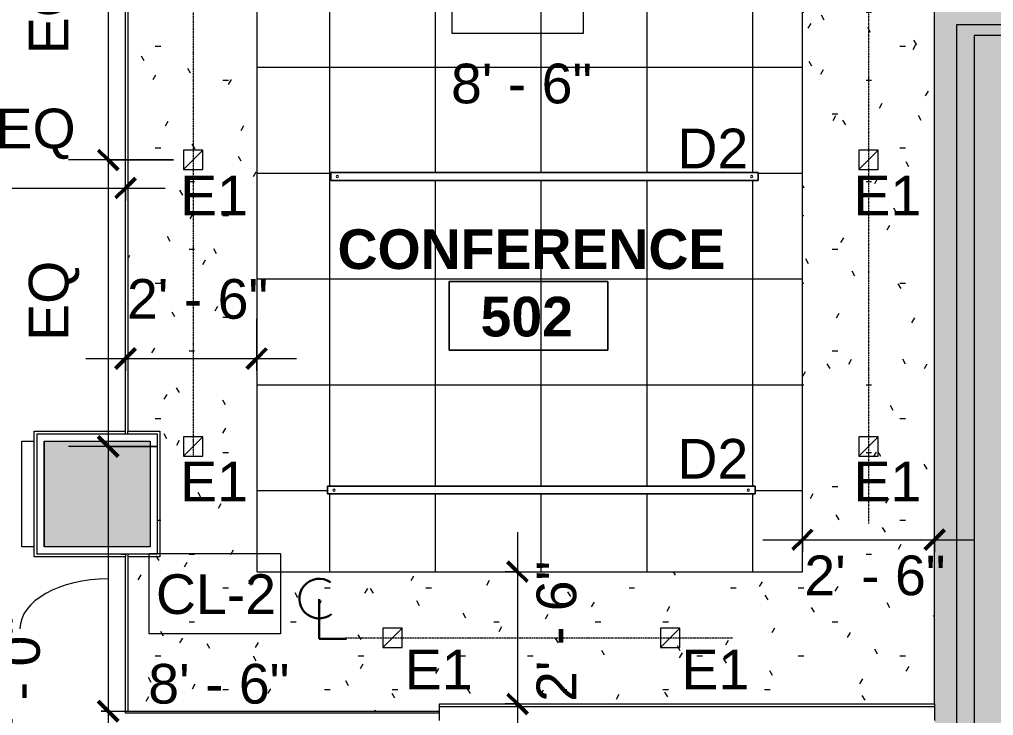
# Model space of a CAD drawing. Header units: inches. Extents: x 0 to 1865, y 0 to 1094.
# Drawn here: x 1428.4 to 1649.4, y 255.2 to 413.1 of the extents above; entities that cross this region are included whole.
import ezdxf

# ---------------------------------------------------------------- set-up
doc = ezdxf.new("R2010")
doc.units = ezdxf.units.IN
doc.header["$MEASUREMENT"] = 0
doc.linetypes.add('Center 1_16_', pattern=[0.15625, 0.0625, -0.03125, 0.03125, -0.03125])
for name, color, linetype, lineweight in [('_DEMISING WALLS', 7, 'Continuous', 9), ('A-ANNO-DIMS', 211, 'Continuous', 9), ('A-ANNO-DIMS-96', 211, 'Continuous', 9), ('A-ANNO-NOTE', 131, 'Continuous', 9), ('A-AREA-IDEN', 2, 'Continuous', 9), ('A-CLNG', 13, 'Continuous', 13), ('A-CLNG-IDEN', 151, 'Continuous', 9), ('A-CLNG-PATT', 13, 'Continuous', 13), ('A-DETL', 90, 'Continuous', 9), ('A-DETL-GENF', 92, 'Continuous', 9), ('A-WALL', 113, 'Continuous', 13), ('A-WALL-PATT', 111, 'Continuous', 13), ('B-CL', 7, 'Continuous', 9), ('E-LITE-EQPM', 33, 'Continuous', 9), ('E-LITE-EQPM-IDEN', 33, 'Continuous', 9), ('I-WALL', 2, 'Continuous', 13), ('S-COLS', 52, 'Continuous', 13), ('Victor Bldg - 5th Floor_LINK_dwg', 8, 'Continuous', 9)]:
    doc.layers.add(name, color=color, linetype=linetype, lineweight=lineweight)
doc.styles.add('Arial', font='arial.ttf', dxfattribs={"height": 9})
doc.styles.add('Swis721 Lt BT', font='swissl.ttf', dxfattribs={"height": 9})
doc.styles.add('Swis721 Lt BT_B', font='', dxfattribs={"height": 9})
doc.styles.get('Swis721 Lt BT_B').set_extended_font_data('Swis721 Lt BT', bold=True)
doc.dimstyles.new('OTJ_-_3_32__Linear__1_2__Tolerance', dxfattribs={"dimscale": 12, "dimtxt": 9.497835, "dimasz": 0.375, "dimexe": 0.75, "dimexo": 0.5, "dimgap": 0.5, "dimtad": 1, "dimdec": 1, "dimrnd": 0.5, "dimzin": 3, "dimdsep": 46, "dimlunit": 4, "dimtxsty": 'Swis721 Lt BT', "dimblk1": 'OBLIQUE', "dimblk2": 'OBLIQUE', "dimsah": 1, "dimcen": 0.09, "dimdle": 0.75, "dimazin": 0, "dimtfac": 1, "dimtdec": 4, "dimtix": 1, "dimtmove": 0, "dimatfit": 3, "dimfxl": 1, "dimtvp": 1, "dimfrac": 2, "dimtolj": 1, "dimtzin": 0, "dimarcsym": 2})
doc.dimstyles.new('OTJ_-_3_32__Linear__1_2__Tolerance_1', dxfattribs={"dimscale": 12, "dimtxt": 9.497835, "dimasz": 0.375, "dimexe": 0.75, "dimexo": 0.5, "dimgap": 0.5, "dimtad": 1, "dimdec": 1, "dimrnd": 0.5, "dimzin": 3, "dimdsep": 46, "dimlunit": 4, "dimtxsty": 'Swis721 Lt BT', "dimblk1": 'OBLIQUE', "dimblk2": 'OBLIQUE', "dimsah": 1, "dimcen": 0.09, "dimdle": 0.75, "dimazin": 0, "dimtfac": 1, "dimtdec": 4, "dimtix": 1, "dimtmove": 1, "dimatfit": 3, "dimfxl": 1, "dimtvp": 1, "dimfrac": 2, "dimtolj": 1, "dimtzin": 0, "dimarcsym": 2})
doc.dimstyles.new('OTJ_-_3_32__Linear__1_2__Tolerance_2', dxfattribs={"dimscale": 12, "dimtxt": 9.497835, "dimasz": 0.375, "dimexe": 0.75, "dimexo": 0.5, "dimgap": 0.5, "dimtad": 1, "dimdec": 1, "dimrnd": 0.5, "dimzin": 3, "dimdsep": 46, "dimlunit": 4, "dimtxsty": 'Swis721 Lt BT', "dimblk1": 'OBLIQUE', "dimblk2": 'OBLIQUE', "dimsah": 1, "dimcen": 0.09, "dimdle": 0.75, "dimazin": 0, "dimtfac": 1, "dimtdec": 4, "dimtix": 1, "dimtmove": 2, "dimatfit": 3, "dimfxl": 1, "dimtvp": 1, "dimfrac": 2, "dimtolj": 1, "dimtzin": 0, "dimarcsym": 2})
pattern_1 = [(0, (0, 0), (30.72, 7.68), [1.267, -21.773, 1.267, -21.773, -122.88]), (0, (0, 0), (30.72, 7.68), [-46.08, 1.267, -44.813, 1.267, -21.773, -53.76]), (0, (0, 0), (30.72, 7.68), [-115.2, 1.267, -14.093, 1.267, -37.133]), (120, (11.52, 3.84), (-22.011075, 22.7643), [1.267, -21.773, 1.267, -21.773, -122.88]), (120, (11.52, 3.84), (-22.011075, 22.7643), [-46.08, 1.267, -44.813, 1.267, -21.773, -53.76]), (120, (11.52, 3.84), (-22.011075, 22.7643), [-115.2, 1.267, -14.093, 1.267, -37.133]), (240, (15.36, 19.2), (-8.708925, -30.4443), [1.267, -21.773, 1.267, -21.773, -122.88]), (240, (15.36, 19.2), (-8.708925, -30.4443), [-46.08, 1.267, -44.813, 1.267, -21.773, -53.76]), (240, (15.36, 19.2), (-8.708925, -30.4443), [-115.2, 1.267, -14.093, 1.267, -37.133])]

# ---------------------------------------------------------------- blocks, each defined once
blk = doc.blocks.new('Concrete-Rectangular-Column - 24_ X 24_-6973359-REFLECTED CEILING PLAN')
at = {"layer": 'S-COLS', "lineweight": 9}
blk.add_hatch(color=7, dxfattribs=at).paths.add_polyline_path([(12, -12), (12, 12), (-12, 12), (-12, -12)], flags=0)
at = {"layer": 'S-COLS', "color": 8, "lineweight": 20}
for p, q in [((-12, 12), (12, 12)), ((-12, -12), (-12, 12)), ((12, 12), (12, -12)), ((12, -12), (-12, -12))]:
    blk.add_line(p, q, dxfattribs=at)
blk = doc.blocks.new('L-Pendant-Axis-Sculpt-Direct_Indirect - SCDI-F-8-4584194-REFLECTED CEILING PLAN')
at = {"layer": 'A-DETL-GENF'}
for p, q in [((-48.5, -0.875), (-48.5, 0.875)), ((-48.5, 0.875), (48.5, 0.875)), ((48.5, 0.875), (-48.5, 0.875)), ((-48.5, 0.875), (-48.5, -0.875)), ((48.5, 0.875), (48.5, -0.875)), ((48.5, -0.875), (48.5, 0.875)), ((48.5, -0.875), (-48.5, -0.875)), ((-48.5, -0.875), (48.5, -0.875))]:
    blk.add_line(p, q, dxfattribs=at)
for centre in [(-47, 0), (47, 0)]:
    blk.add_circle(centre, 0.25, dxfattribs=at)
blk = doc.blocks.new('L-Recessed Square Downlight - 4_-4552743-REFLECTED CEILING PLAN')
at = {"layer": 'E-LITE-EQPM'}
for p, q in [((-2.1875, -2.1875), (-2.1875, 2.1875)), ((-2.1875, 2.1875), (2.1875, 2.1875)), ((-2.1875, 2.1875), (2.1875, -2.1875)), ((2.1875, 2.1875), (2.1875, -2.1875)), ((2.1875, -2.1875), (-2.1875, -2.1875))]:
    blk.add_line(p, q, dxfattribs=at)
blk = doc.blocks.new('Victor Bldg - 5th Floor_LINK_dwg-6972324-REFLECTED CEILING PLAN')
at = {"layer": '_DEMISING WALLS', "flags": 128}
blk.add_lwpolyline([(1805.87, 653.43), (1805.87, 409.5), (1645, 409.5), (1645, 241.5)], dxfattribs=at)
at = {"layer": 'B-CL'}
blk.add_line((1429, 317.5), (1431.75, 317.5), dxfattribs=at)
at = {"layer": 'B-CL', "flags": 128}
blk.add_lwpolyline([(1431.75, 293.5), (1429, 293.5), (1429, 317.5)], dxfattribs=at)
blk = doc.blocks.new('Room Tag - Room Name and Number-3379422-REFLECTED CEILING PLAN')
at = {"layer": 'A-AREA-IDEN'}
for p, q in [((-0.1881, -0.1636), (-0.1881, -0.0018)), ((-0.1881, -0.0018), (0.1869, -0.0018)), ((0.1869, -0.0018), (-0.1881, -0.0018)), ((-0.1881, -0.0018), (-0.1881, -0.1636)), ((0.1869, -0.0018), (0.1869, -0.1636)), ((0.1869, -0.1636), (0.1869, -0.0018)), ((0.1869, -0.1636), (-0.1881, -0.1636)), ((-0.1881, -0.1636), (0.1869, -0.1636))]:
    blk.add_line(p, q, dxfattribs=at)
blk = doc.blocks.new('Centerline - Centerline-43150-REFLECTED CEILING PLAN')
at = {"layer": 'A-ANNO-NOTE', "lineweight": 30}
for p, q in [((0, 0.0259), (0, -0.0678)), ((0, -0.0678), (0.0642, -0.0678))]:
    blk.add_line(p, q, dxfattribs=at)
blk.add_arc((0, 0.0273), 0.0469, 55.7755, 308.0372, dxfattribs=at)
blk = doc.blocks.new('DIMBLOCK18-REFLECTED CEILING PLAN')
at = {"layer": 'A-ANNO-DIMS-96', "lineweight": 50}
for p, q in [((1448.57, 446.25), (1446.32, 448.5)), ((1448.57, 446.25), (1450.82, 444)), ((1448.57, 381.25), (1446.32, 383.5)), ((1448.57, 381.25), (1450.82, 379))]:
    blk.add_line(p, q, dxfattribs=at)
at = {"layer": 'A-ANNO-DIMS-96'}
for p, q in [((1463.41, 446.25), (1439.57, 446.25)), ((1448.57, 446.25), (1448.57, 381.25)), ((1448.57, 446.25), (1463.41, 446.25)), ((1463.41, 381.25), (1439.57, 381.25)), ((1448.57, 381.25), (1463.41, 381.25))]:
    blk.add_line(p, q, dxfattribs=at)
at = {"layer": 'A-ANNO-DIMS-96', "color": 0, "insert": (1430.55, 405.23), "char_height": 9, "width": 20.443, "attachment_point": 1, "rotation": 90, "line_spacing_factor": 1.005062, "style": 'Swis721 Lt BT'}
blk.add_mtext('EQ', dxfattribs=at)
blk = doc.blocks.new('_Oblique')
at = {"color": 0, "linetype": 'ByBlock', "lineweight": -2}
blk.add_line((-0.5, -0.5), (0.5, 0.5), dxfattribs=at)
blk = doc.blocks.new('DIMBLOCK19-REFLECTED CEILING PLAN')
at = {"layer": 'A-ANNO-DIMS-96', "lineweight": 50}
for p, q in [((1448.57, 381.25), (1446.32, 383.5)), ((1448.57, 381.25), (1450.82, 379)), ((1448.57, 316.25), (1446.32, 318.5)), ((1448.57, 316.25), (1450.82, 314))]:
    blk.add_line(p, q, dxfattribs=at)
at = {"layer": 'A-ANNO-DIMS-96'}
for p, q in [((1463.41, 381.25), (1439.57, 381.25)), ((1448.57, 381.25), (1448.57, 316.25)), ((1448.57, 381.25), (1463.41, 381.25)), ((1459.69, 316.25), (1439.57, 316.25)), ((1448.57, 316.25), (1459.69, 316.25))]:
    blk.add_line(p, q, dxfattribs=at)
at = {"layer": 'A-ANNO-DIMS-96', "color": 0, "insert": (1430.55, 340.23), "char_height": 9, "width": 20.443, "attachment_point": 1, "rotation": 90, "line_spacing_factor": 1.005062, "style": 'Swis721 Lt BT'}
blk.add_mtext('EQ', dxfattribs=at)
blk = doc.blocks.new('DIMBLOCK20-REFLECTED CEILING PLAN')
at = {"layer": 'A-ANNO-DIMS-96', "lineweight": 50}
for p, q in [((1448.57, 316.25), (1446.32, 318.5)), ((1448.57, 316.25), (1450.82, 314)), ((1448.57, 256.25), (1446.32, 258.5)), ((1448.57, 256.25), (1450.82, 254))]:
    blk.add_line(p, q, dxfattribs=at)
at = {"layer": 'A-ANNO-DIMS-96'}
for p, q in [((1459.69, 316.25), (1439.57, 316.25)), ((1448.57, 316.25), (1448.57, 247.25)), ((1448.57, 316.25), (1459.69, 316.25)), ((1447, 256.25), (1457.57, 256.25)), ((1448.57, 256.25), (1447, 256.25))]:
    blk.add_line(p, q, dxfattribs=at)
blk.add_ellipse((1448.57, 274.9), major_axis=(-20.04, 0), ratio=0.566355, start_param=4.712389, end_param=6.283185, dxfattribs=at)
at = {"layer": 'A-ANNO-DIMS-96', "color": 0, "insert": (1424.04, 245.8), "char_height": 9, "width": 34.9159, "attachment_point": 1, "rotation": 90, "line_spacing_factor": 1.005062, "style": 'Swis721 Lt BT'}
blk.add_mtext('5\' - 0"', dxfattribs=at)
blk = doc.blocks.new('DIMBLOCK25-REFLECTED CEILING PLAN')
at = {"layer": 'A-ANNO-DIMS-96'}
for p, q in [((1410.56, 372.06), (1410.56, 383.88)), ((1452.5, 372.06), (1452.5, 383.88)), ((1410.56, 374.88), (1461.5, 374.88)), ((1410.56, 374.88), (1410.56, 372.06)), ((1452.5, 374.88), (1452.5, 372.06))]:
    blk.add_line(p, q, dxfattribs=at)
at = {"layer": 'A-ANNO-DIMS-96', "lineweight": 50}
for p, q in [((1410.56, 374.88), (1412.81, 377.13)), ((1452.5, 374.88), (1454.75, 377.13)), ((1410.56, 374.88), (1408.31, 372.63)), ((1452.5, 374.88), (1450.25, 372.63))]:
    blk.add_line(p, q, dxfattribs=at)
at = {"layer": 'A-ANNO-DIMS-96', "color": 0, "insert": (1423.01, 392.89), "char_height": 9, "width": 20.443, "attachment_point": 1, "line_spacing_factor": 1.005062, "style": 'Swis721 Lt BT'}
blk.add_mtext('EQ', dxfattribs=at)
blk = doc.blocks.new('DIMBLOCK58-REFLECTED CEILING PLAN')
at = {"layer": 'A-ANNO-DIMS-96'}
for p, q in [((1606.06, 292.31), (1606.06, 304.13)), ((1636.06, 292.31), (1636.06, 304.13)), ((1597.06, 295.13), (1645.06, 295.13)), ((1606.06, 295.13), (1606.06, 292.31)), ((1636.06, 295.13), (1636.06, 292.31))]:
    blk.add_line(p, q, dxfattribs=at)
at = {"layer": 'A-ANNO-DIMS-96', "lineweight": 50}
for p, q in [((1606.06, 295.13), (1608.31, 297.38)), ((1636.06, 295.13), (1638.31, 297.38)), ((1606.06, 295.13), (1603.81, 292.88)), ((1636.06, 295.13), (1633.81, 292.88))]:
    blk.add_line(p, q, dxfattribs=at)
at = {"layer": 'A-ANNO-DIMS-96', "color": 0, "insert": (1606.51, 291.54), "char_height": 9, "width": 34.9159, "attachment_point": 1, "line_spacing_factor": 1.005062, "style": 'Swis721 Lt BT'}
blk.add_mtext('2\' - 6"', dxfattribs=at)
blk = doc.blocks.new('DIMBLOCK59-REFLECTED CEILING PLAN')
at = {"layer": 'A-ANNO-DIMS-96'}
for p, q in [((1541.42, 296.87), (1541.42, 248.87)), ((1538.6, 287.87), (1550.42, 287.87)), ((1541.42, 287.87), (1538.6, 287.87)), ((1538.6, 257.87), (1550.42, 257.87)), ((1541.42, 257.87), (1538.6, 257.87))]:
    blk.add_line(p, q, dxfattribs=at)
at = {"layer": 'A-ANNO-DIMS-96', "lineweight": 50}
for p, q in [((1541.42, 287.87), (1539.17, 290.12)), ((1541.42, 287.87), (1543.67, 285.62)), ((1541.42, 257.87), (1539.17, 260.12)), ((1541.42, 257.87), (1543.67, 255.62))]:
    blk.add_line(p, q, dxfattribs=at)
at = {"layer": 'A-ANNO-DIMS-96', "color": 0, "insert": (1545.75, 258.33), "char_height": 9, "width": 34.9159, "attachment_point": 1, "rotation": 90, "line_spacing_factor": 1.005062, "style": 'Swis721 Lt BT'}
blk.add_mtext('2\' - 6"', dxfattribs=at)
blk = doc.blocks.new('DIMBLOCK60-REFLECTED CEILING PLAN')
at = {"layer": 'A-ANNO-DIMS-96'}
for p, q in [((1452.5, 333.41), (1452.5, 345.23)), ((1482.25, 333.41), (1482.25, 345.23)), ((1443.5, 336.23), (1491.25, 336.23)), ((1452.5, 336.23), (1452.5, 333.41)), ((1482.25, 336.23), (1482.25, 333.41))]:
    blk.add_line(p, q, dxfattribs=at)
at = {"layer": 'A-ANNO-DIMS-96', "lineweight": 50}
for p, q in [((1452.5, 336.23), (1454.75, 338.48)), ((1482.25, 336.23), (1484.5, 338.48)), ((1452.5, 336.23), (1450.25, 333.98)), ((1482.25, 336.23), (1480, 333.98))]:
    blk.add_line(p, q, dxfattribs=at)
at = {"layer": 'A-ANNO-DIMS-96', "color": 0, "insert": (1452.83, 354.24), "char_height": 9, "width": 34.9159, "attachment_point": 1, "line_spacing_factor": 1.005062, "style": 'Swis721 Lt BT'}
blk.add_mtext('2\' - 6"', dxfattribs=at)

msp = doc.modelspace()

# ---------------------------------------------------------------- hatches: boundary and pattern name
at = {"layer": 'A-CLNG-PATT'}
h = msp.add_hatch(dxfattribs=at)
h.set_pattern_fill('FP_1', color=256, style=0, pattern_type=2)
h.set_pattern_definition(pattern_1)
h.paths.add_polyline_path([(1482.25, 256.25), (1523.75, 256.25), (1523.75, 257.87), (1636.06, 257.87), (1636.06, 570.87), (1476.13, 570.87), (1476.13, 572), (1453, 571.99), (1453, 319.75), (1460.31, 319.75), (1460.31, 291.25), (1453, 291.25), (1453, 256.25)], flags=0)
h.paths.add_polyline_path([(1606.06, 287.87), (1482.25, 287.87), (1482.25, 540.87), (1606.06, 540.87), (1606.06, 405.65)], flags=0)
h = msp.add_hatch(dxfattribs=at)
h.set_pattern_fill('FP_1', color=256, style=0, pattern_type=2)
h.set_pattern_definition(pattern_1)
h.paths.add_polyline_path([(1482.25, 256.25), (1523.75, 256.25), (1523.75, 257.87), (1636.06, 257.87), (1636.06, 570.87), (1476.13, 570.87), (1476.13, 572), (1453, 571.99), (1453, 319.75), (1460.31, 319.75), (1460.31, 291.25), (1453, 291.25), (1453, 256.25)], flags=0)
h.paths.add_polyline_path([(1606.06, 287.87), (1482.25, 287.87), (1482.25, 540.87), (1606.06, 540.87), (1606.06, 405.65)], flags=0)
h = msp.add_hatch(dxfattribs=at)
h.set_pattern_fill('FP_12', color=256, style=0, pattern_type=2)
h.set_pattern_definition([(270, (1546.812, 402.25), (-24, -1e-15), []), (180, (1546.812, 402.25), (3e-15, 24), [])])
h.paths.add_polyline_path([(1482.25, 287.87), (1606.06, 287.87), (1606.06, 540.87), (1482.25, 540.87), (1482.25, 336.83)], flags=0)
h.paths.add_polyline_path([(1513.52, 305.5), (1498.31, 305.5), (1498.31, 307.25), (1595.31, 307.25), (1595.31, 305.5)], flags=0)
h.paths.add_polyline_path([(1596.06, 376.62), (1499.06, 376.62), (1499.06, 378.37), (1596.06, 378.37)], flags=0)
h.paths.add_polyline_path([(1596.06, 449.5), (1499.06, 449.5), (1499.06, 451.25), (1596.06, 451.25)], flags=0)
h.paths.add_polyline_path([(1596.06, 521.5), (1499.06, 521.5), (1499.06, 523.25), (1596.06, 523.25)], flags=0)
at = {"layer": 'A-DETL-GENF'}
h = msp.add_hatch(color=254, dxfattribs=at)
h.paths.add_polyline_path([(1863, 15.5), (1864.71, 15.5), (1864.71, 749.5), (1858.12, 749.5), (1858.12, 714.25), (1802, 714.25), (1802, 677.43), (1813, 677.43), (1813, 653.43), (1802, 653.43), (1802, 411.93), (1641.06, 411.93), (1641.06, 27.5), (1819, 27.5), (1819, 41.5), (1843, 41.5), (1843, 27.5), (1863, 27.5)], flags=0)
h.paths.add_polyline_path([(1813, 293.5), (1789, 293.5), (1789, 317.5), (1813, 317.5)], flags=0)
h.paths.add_polyline_path([(1491.69, 813), (1491.69, 1093.8), (1321.5, 1093.8), (1321.5, 1013.5), (1323.88, 1013.5), (1323.89, 1014.25), (1325.38, 1014.25), (1325.38, 1012.62), (1325.88, 1012.62), (1325.88, 1011.12), (1325.38, 1011.12), (1325.38, 1008.5), (1361.63, 1008.5), (1361.63, 1011.12), (1361.13, 1011.12), (1361.13, 1012.62), (1361.63, 1012.62), (1361.63, 1014.25), (1363.13, 1014.25), (1363.13, 1013.5), (1381.5, 1013.5), (1381.5, 1064.75), (1383, 1064.75), (1383, 1064.41), (1391, 1064.41), (1391, 1039), (1407, 1039), (1407, 1034.5), (1464.5, 1034.5), (1464.5, 1037), (1485, 1037), (1485, 1064.41), (1491.5, 1064.41), (1491.5, 1001.5), (1485, 1001.5), (1485, 1029), (1464.5, 1029), (1464.5, 1030.5), (1407, 1030.5), (1407, 1027), (1391, 1027), (1391, 930.5), (1485, 930.5), (1485, 959.5), (1491.5, 959.5), (1491.5, 897.5), (1485, 897.5), (1485, 926.5), (1395, 926.5), (1395, 906.5), (1391, 906.5), (1391, 826.5), (1485, 826.5), (1485, 855.5), (1491.5, 855.5), (1491.5, 813)], flags=0)
h.paths.add_polyline_path([(1286.63, 813), (1286.63, 814.63), (1286.13, 814.63), (1286.13, 816.13), (1286.63, 816.13), (1286.63, 817.75), (1288.13, 817.75), (1288.13, 817), (1290.75, 817), (1290.75, 856.63), (1295.88, 856.63), (1295.88, 865.13), (1290.75, 865.13), (1290.75, 912.38), (1294.25, 912.38), (1294.25, 868.63), (1318, 868.63), (1318, 912.38), (1315.44, 912.38), (1315.44, 912.5), (993.06, 912.5), (993.06, 951.5), (990.43, 951.5), (990.43, 950.75), (988.93, 950.75), (988.93, 955.13), (988.43, 955.13), (988.43, 956.63), (988.93, 956.63), (988.93, 958.25), (990.43, 958.25), (990.43, 957.5), (993.06, 957.5), (993.06, 1017.06), (1016.5, 1017.06), (1016.5, 1037.5), (1036, 1037.5), (1036, 1093.8), (867.44, 1093.8), (867.44, 957.5), (951.18, 957.5), (951.2, 958.25), (952.68, 958.25), (952.68, 956.63), (953.18, 956.63), (953.18, 955.13), (952.68, 955.13), (952.68, 950.75), (951.18, 950.75), (951.18, 951.5), (833.56, 951.5), (833.56, 907.5), (848.81, 907.5), (848.81, 908.25), (850.31, 908.25), (850.31, 906.37), (850.81, 906.37), (850.81, 904.87), (850.31, 904.87), (850.31, 904), (886.56, 904), (886.56, 904.87), (886.06, 904.87), (886.06, 906.37), (886.56, 906.37), (886.56, 908.25), (888.06, 908.25), (888.06, 907.5), (902.81, 907.5), (902.81, 951.31), (907.31, 951.31), (907.31, 817.56), (1002.88, 817.56), (1002.88, 818.31), (1004.38, 818.31), (1004.38, 815.44), (1004.88, 815.44), (1004.88, 813.94), (1004.38, 813.94), (1004.38, 813), (1040.63, 813), (1040.63, 813.94), (1040.13, 813.94), (1040.13, 815.44), (1040.63, 815.44), (1040.63, 818.31), (1042.13, 818.27), (1042.13, 817.56), (1052, 817.56), (1052, 813.06), (1042.13, 813.06), (1042.13, 813), (1052.5, 813), (1052.5, 912.38), (1058.5, 912.38), (1058.5, 817), (1248.88, 817), (1248.89, 817.75), (1250.38, 817.75), (1250.38, 816.13), (1250.88, 816.13), (1250.88, 814.63), (1250.38, 814.63), (1250.38, 813), (1286.5, 813)], flags=0)
h.paths.add_polyline_path([(1488.5, 813), (1488.5, 814.5), (1488.25, 814.5), (1488.25, 813)], flags=0)
h.paths.add_polyline_path([(963.56, 813), (1002.88, 813), (1002.88, 813.06), (902.81, 813.06), (902.81, 813), (962.94, 813)], flags=0)
h.paths.add_polyline_path([(1633.75, 813.25), (1633.75, 814.5), (1633.5, 814.5), (1633.5, 813.25)], flags=0)
h.paths.add_polyline_path([(1295.88, 817), (1295.88, 853.13), (1294.25, 853.13), (1294.25, 817)], flags=0)
h.paths.add_polyline_path([(1303.1, 817), (1321.5, 817), (1321.5, 865.13), (1299.38, 865.13), (1299.38, 817)], flags=0)
h.paths.add_polyline_path([(1864.71, 817.75), (1864.71, 994.5), (1841.99, 994.5), (1841.99, 1002.5), (1843.49, 1002.5), (1843.49, 1093.8), (1737.13, 1093.8), (1737.13, 932.5), (1737.25, 932.5), (1737.25, 924.5), (1737.13, 924.5), (1737.13, 826.5), (1737.06, 826.5), (1737.06, 817.75), (1854.62, 817.75)], flags=0)
h.paths.add_polyline_path([(1710.5, 817.75), (1710.5, 826.5), (1730.63, 826.5), (1730.63, 924.5), (1710.5, 924.5), (1710.5, 926.5), (1657.5, 926.5), (1657.5, 924.5), (1637, 924.5), (1637, 897.5), (1630.5, 897.5), (1630.5, 855.5), (1637, 855.5), (1637, 826.5), (1657.5, 826.5), (1657.5, 817.75)], flags=0)
h.paths.add_polyline_path([(1321.44, 912.38), (1321.5, 912.38), (1321.5, 927.56), (1321.44, 927.56), (1321.44, 924.5)], flags=0)
h.paths.add_polyline_path([(1023.22, 916), (1023.22, 936.5), (1026.38, 936.5), (1026.38, 1013.5), (1016.5, 1013.5), (1016.5, 1013.56), (996.56, 1013.56), (996.56, 916)], flags=0)
h.paths.add_polyline_path([(1257.19, 924.5), (1315.44, 924.5), (1315.42, 924.56), (1257.19, 924.56), (1257.19, 956.69), (1213, 956.69), (1213, 924.5)], flags=0)
h.paths.add_polyline_path([(1047.22, 924.5), (1208, 924.5), (1208, 932.5), (1047.22, 932.5)], flags=0)
h.paths.add_polyline_path([(1291.79, 927.56), (1318, 927.56), (1318, 927.94), (1317.25, 927.96), (1317.25, 929.44), (1318.88, 929.44), (1318.88, 929.94), (1320.38, 929.94), (1320.38, 929.44), (1321.5, 929.44), (1321.5, 965.69), (1320.38, 965.69), (1320.38, 965.19), (1318.88, 965.19), (1318.88, 965.69), (1317.25, 965.69), (1317.25, 967.19), (1318, 967.19), (1318, 1004.12), (1261, 1004.12), (1261, 1009.12), (1318, 1009.12), (1318, 1066.12), (1042, 1066.12), (1042, 936.5), (1090, 936.5), (1090, 960.5), (1095, 960.5), (1095, 936.5), (1208, 936.5), (1208, 960.69), (1261.19, 960.69), (1261.19, 927.56), (1279.4, 927.56)], flags=0)
h.paths.add_polyline_path([(1698.5, 930.5), (1710.5, 930.5), (1710.5, 932.5), (1730.63, 932.5), (1730.63, 1093.8), (1630.5, 1093.8), (1630.5, 1064.5), (1637, 1064.5), (1637, 1001.5), (1630.5, 1001.5), (1630.5, 959.5), (1637, 959.5), (1637, 932.5), (1657.5, 932.5), (1657.5, 930.5), (1680.68, 930.5)], flags=0)
h.paths.add_polyline_path([(1033.03, 936.5), (1038.5, 936.5), (1038.5, 1013.5), (1029.88, 1013.5), (1029.88, 936.5)], flags=0)
h.paths.add_polyline_path([(861.94, 957.5), (861.94, 1093.8), (838, 1093.8), (838, 1037.5), (853, 1037.5), (853, 1013.5), (838, 1013.5), (838, 957.5), (853, 957.5)], flags=0)
h.paths.add_polyline_path([(1864.71, 1002.5), (1864.71, 1045.5), (1847.99, 1045.5), (1847.99, 1002.5), (1854.62, 1002.5)], flags=0)
h.paths.add_polyline_path([(635.55, 1017), (765, 1017), (765, 1093.8), (30, 1093.8), (30, 1064.5), (34.13, 1064.5), (34.13, 1017), (493.14, 1017), (493.14, 1037.5), (517.14, 1037.5), (517.14, 1017), (606.28, 1017)], flags=0)
h.paths.add_polyline_path([(1864.71, 1052), (1864.71, 1093.8), (1847.99, 1093.8), (1847.99, 1052), (1854.62, 1052)], flags=0)
h.paths.add_polyline_path([(1279.4, 1070.12), (1318, 1070.12), (1318, 1080.12), (1042, 1080.12), (1042, 1070.12), (1189.27, 1070.12)], flags=0)
h.paths.add_polyline_path([(1042, 1084.12), (1318, 1084.12), (1318, 1093.8), (1042, 1093.8)], flags=0)
at = {"layer": 'A-WALL-PATT', "lineweight": 9}
for points in [[(1787.08, 411.93), (1797, 411.93), (1797, 416.93), (1636.06, 416.93), (1636.06, 411.93), (1641.06, 411.93)], [(1636.06, 27.5), (1641.06, 27.5), (1641.06, 411.93), (1636.06, 411.93), (1636.06, 41.5)]]:
    msp.add_hatch(color=7, dxfattribs=at).paths.add_polyline_path(points, flags=0)
h = msp.add_hatch(dxfattribs=at)
h.set_pattern_fill('FP_1', color=256, style=0, pattern_type=2)
h.set_pattern_definition(pattern_1)
h.paths.add_polyline_path([(1460.31, 291.25), (1460.31, 319.12), (1459.69, 319.12), (1459.69, 291.25)], flags=0)
h = msp.add_hatch(dxfattribs=at)
h.set_pattern_fill('FP_1', color=256, style=0, pattern_type=2)
h.set_pattern_definition(pattern_1)
h.paths.add_polyline_path([(1432.38, 291.25), (1452.5, 291.25), (1452.5, 291.87), (1432.38, 291.87)], flags=0)
h.paths.add_polyline_path([(1458.06, 291.25), (1459.69, 291.25), (1459.69, 291.87), (1453, 291.87), (1453, 291.25), (1454.99, 291.25)], flags=0)
h = msp.add_hatch(dxfattribs=at)
h.set_pattern_fill('FP_1', color=256, style=0, pattern_type=2)
h.set_pattern_definition(pattern_1)
h.paths.add_polyline_path([(1636.04, 257.25), (1636.06, 257.25), (1636.06, 257.87), (1523.75, 257.87), (1523.75, 257.25), (1630.58, 257.25)], flags=0)

# ---------------------------------------------------------------- linework, layer by layer
at = {"layer": 'A-CLNG'}
for p, q in [((1482.25, 540.87), (1482.25, 287.87)), ((1606.06, 287.87), (1606.06, 540.87)), ((1482.25, 287.87), (1606.06, 287.87))]:
    msp.add_line(p, q, dxfattribs=at)
at = {"layer": 'A-CLNG-IDEN', "flags": 128}
for points in [[(1526.58, 428.17), (1556.34, 428.17), (1556.34, 409.94), (1526.58, 409.94)], [(1457.89, 292.03), (1487.65, 292.03), (1487.65, 273.8), (1457.89, 273.8)]]:
    msp.add_lwpolyline(points, close=True, dxfattribs=at)
at = {"layer": 'A-DETL', "linetype": 'Center 1_16_', "lineweight": 13}
for p, q in [((1467.88, 314.06), (1467.88, 530.06)), ((1621.06, 527.69), (1621.06, 298.69)), ((1502.37, 272.87), (1590.37, 272.87))]:
    msp.add_line(p, q, dxfattribs=at)
at = {"layer": 'A-DETL'}
for p, q in [((1802, 411.93), (1641.06, 411.93)), ((1641.06, 411.93), (1641.06, 27.5))]:
    msp.add_line(p, q, dxfattribs=at)
at = {"layer": 'A-WALL'}
for p, q in [((1432.38, 319.12), (1432.38, 291.87)), ((1432.38, 319.12), (1459.69, 319.12)), ((1452.5, 319.12), (1452.5, 319.75)), ((1453, 319.12), (1453, 319.75)), ((1459.69, 319.12), (1459.69, 291.87)), ((1459.69, 291.87), (1432.38, 291.87)), ((1452.5, 291.87), (1452.5, 291.25)), ((1453, 291.87), (1453, 291.25)), ((1636.06, 257.25), (1523.75, 257.25)), ((1636.06, 257.87), (1636.06, 254.12)), ((1523.75, 255.75), (1523.75, 256.25))]:
    msp.add_line(p, q, dxfattribs=at)
at = {"layer": 'I-WALL'}
for p, q in [((1452.5, 319.75), (1452.5, 535.37)), ((1453, 535.37), (1453, 319.75)), ((1431.75, 291.25), (1431.75, 319.75)), ((1431.75, 319.75), (1452.5, 319.75)), ((1453, 319.75), (1460.31, 319.75)), ((1460.31, 319.75), (1460.31, 291.25)), ((1434, 317.5), (1434, 293.5)), ((1434.06, 317.5), (1434, 317.5)), ((1434, 293.5), (1434.06, 293.5)), ((1452.5, 291.25), (1431.75, 291.25)), ((1452.5, 255.75), (1452.5, 291.25)), ((1460.31, 291.25), (1453, 291.25)), ((1453, 291.25), (1453, 256.25)), ((1523.75, 257.87), (1636.06, 257.87)), ((1523.75, 256.25), (1523.75, 257.87)), ((1523.75, 255.75), (1452.5, 255.75)), ((1453, 256.25), (1523.75, 256.25)), ((1523.75, 254.12), (1523.75, 255.75))]:
    msp.add_line(p, q, dxfattribs=at)
at = {"layer": 'I-WALL', "color": 8, "lineweight": 20}
for p, q in [((1636.06, 257.87), (1636.06, 416.93)), ((1802, 411.93), (1641.06, 411.93)), ((1641.06, 411.93), (1641.06, 27.5))]:
    msp.add_line(p, q, dxfattribs=at)

# ---------------------------------------------------------------- block references
at = {"layer": 'A-ANNO-NOTE', "xscale": 96, "yscale": 96, "zscale": 96}
msp.add_blockref('Centerline - Centerline-43150-REFLECTED CEILING PLAN', (1496.45, 279.15), dxfattribs=at)
at = {"layer": 'A-AREA-IDEN', "xscale": 95.99999999999994, "yscale": 95.99999999999994, "zscale": 95.99999999999994}
msp.add_blockref('Room Tag - Room Name and Number-3379422-REFLECTED CEILING PLAN', (1543.95, 353.84), dxfattribs=at)
at = {"layer": 'E-LITE-EQPM', "extrusion": (0, 0, -1), "rotation": 180}
for name, p in [('L-Recessed Square Downlight - 4_-4552743-REFLECTED CEILING PLAN', (-1467.87, 381.25)), ('L-Recessed Square Downlight - 4_-4552743-REFLECTED CEILING PLAN', (-1621.06, 381.25)), ('L-Pendant-Axis-Sculpt-Direct_Indirect - SCDI-F-8-4584194-REFLECTED CEILING PLAN', (-1547.56, 377.5)), ('L-Recessed Square Downlight - 4_-4552743-REFLECTED CEILING PLAN', (-1467.87, 316.25)), ('L-Recessed Square Downlight - 4_-4552743-REFLECTED CEILING PLAN', (-1621.06, 316.25)), ('L-Pendant-Axis-Sculpt-Direct_Indirect - SCDI-F-8-4584194-REFLECTED CEILING PLAN', (-1546.81, 306.37)), ('L-Recessed Square Downlight - 4_-4552743-REFLECTED CEILING PLAN', (-1513.06, 272.87)), ('L-Recessed Square Downlight - 4_-4552743-REFLECTED CEILING PLAN', (-1576.06, 272.87))]:
    msp.add_blockref(name, p, dxfattribs=at)
at = {"layer": 'S-COLS', "lineweight": 9}
msp.add_blockref('Concrete-Rectangular-Column - 24_ X 24_-6973359-REFLECTED CEILING PLAN', (1446.06, 305.5), dxfattribs=at)
at = {"layer": 'Victor Bldg - 5th Floor_LINK_dwg', "color": 7}
msp.add_blockref('Victor Bldg - 5th Floor_LINK_dwg-6972324-REFLECTED CEILING PLAN', (0, 0), dxfattribs=at)

# ---------------------------------------------------------------- texts
at = {"layer": 'A-AREA-IDEN', "char_height": 9, "attachment_point": 1, "style": 'Swis721 Lt BT_B'}
for s, insert, width in [('CONFERENCE', (1500.59, 365.52), 104.838), ('502', (1533.04, 350.22), 25.452)]:
    msp.add_mtext(s, dxfattribs=dict(at, insert=insert, width=width))
at = {"layer": 'A-CLNG-IDEN', "char_height": 9, "attachment_point": 1, "style": 'Swis721 Lt BT'}
for s, insert, width in [('8\' - 6"', (1526.34, 403.09), 36.36), ('CL-2', (1459.39, 287.28), 32.118), ('8\' - 6"', (1457.65, 266.95), 36.36)]:
    msp.add_mtext(s, dxfattribs=dict(at, insert=insert, width=width))
at = {"layer": 'E-LITE-EQPM-IDEN', "char_height": 9, "attachment_point": 1, "style": 'Arial'}
for s, insert, width in [('D2', (1577.71, 388.36), 19.695), ('E1', (1464.89, 377.67), 18.786), ('E1', (1617.65, 377.67), 18.786), ('D2', (1577.71, 317.98), 19.695), ('E1', (1464.89, 312.8), 18.786), ('E1', (1617.65, 312.8), 18.786), ('E1', (1515.85, 270.16), 18.786), ('E1', (1578.63, 270.16), 18.786)]:
    msp.add_mtext(s, dxfattribs=dict(at, insert=insert, width=width))

# ---------------------------------------------------------------- dimensions: what is measured, and where the dimension line sits
at = {"layer": 'A-ANNO-DIMS'}
for base, p1, p2, override, picture, middle in [((1448.57, 381.25), (1469.41, 446.25), (1469.41, 381.25), {"dimpost": '<>', "dimfxl": 65}, 'DIMBLOCK18-REFLECTED CEILING PLAN', (1437.62, 413.75)), ((1448.57, 316.25), (1469.41, 381.25), (1465.69, 316.25), {"dimpost": '<>', "dimfxl": 65.106238}, 'DIMBLOCK19-REFLECTED CEILING PLAN', (1437.62, 348.75))]:
    dim = msp.add_linear_dim(base=base, p1=p1, p2=p2, angle=90, text='EQ', dimstyle='OTJ_-_3_32__Linear__1_2__Tolerance', override=override, dxfattribs=at)
    dim.commit()
    dim.dimension.update_dxf_attribs({"geometry": picture, "text_midpoint": middle})
dim = msp.add_linear_dim(base=(1452.5, 374.88), p1=(1410.56, 378.06), p2=(1452.5, 378.06), text='EQ', dimstyle='OTJ_-_3_32__Linear__1_2__Tolerance', override={"dimpost": '<>', "dimfxl": 41.941775}, dxfattribs=at)
dim.commit()
dim.dimension.update_dxf_attribs({"geometry": 'DIMBLOCK25-REFLECTED CEILING PLAN', "text_midpoint": (1431.53, 385.83)})
dim = msp.add_linear_dim(base=(1482.25, 336.22925122), p1=(1452.5, 339.41123173), p2=(1482.25, 339.41123173), dimstyle='OTJ_-_3_32__Linear__1_2__Tolerance', override={"dimpost": '<>', "dimfxl": 29.75}, dxfattribs=at)
dim.commit()
dim.dimension.update_dxf_attribs({"geometry": 'DIMBLOCK60-REFLECTED CEILING PLAN', "text_midpoint": (1467.375, 346.8545058)})
for base, p1, p2, dimstyle, override, picture, middle in [((1448.57, 256.25), (1465.69, 316.25), (1453, 256.25), 'OTJ_-_3_32__Linear__1_2__Tolerance_1', {"dimpost": '<>', "dimfxl": 61.326769}, 'DIMBLOCK20-REFLECTED CEILING PLAN', (1430.04, 263.26)), ((1541.42, 257.87), (1544.6, 287.87), (1544.6, 257.87), 'OTJ_-_3_32__Linear__1_2__Tolerance_2', {"dimpost": '<>', "dimfxl": 30}, 'DIMBLOCK59-REFLECTED CEILING PLAN', (1551.75, 275.78))]:
    dim = msp.add_linear_dim(base=base, p1=p1, p2=p2, angle=90, dimstyle=dimstyle, override=override, dxfattribs=at)
    dim.commit()
    dim.dimension.update_dxf_attribs({"geometry": picture, "text_midpoint": middle, "dimtype": 160, "text_rotation": 90})
dim = msp.add_linear_dim(base=(1636.06, 295.13), p1=(1606.06, 298.31), p2=(1636.06, 298.31), dimstyle='OTJ_-_3_32__Linear__1_2__Tolerance_2', override={"dimpost": '<>', "dimfxl": 30}, dxfattribs=at)
dim.commit()
dim.dimension.update_dxf_attribs({"geometry": 'DIMBLOCK58-REFLECTED CEILING PLAN', "text_midpoint": (1623.97, 285.54), "dimtype": 160})

doc.saveas('drawing.dxf')
